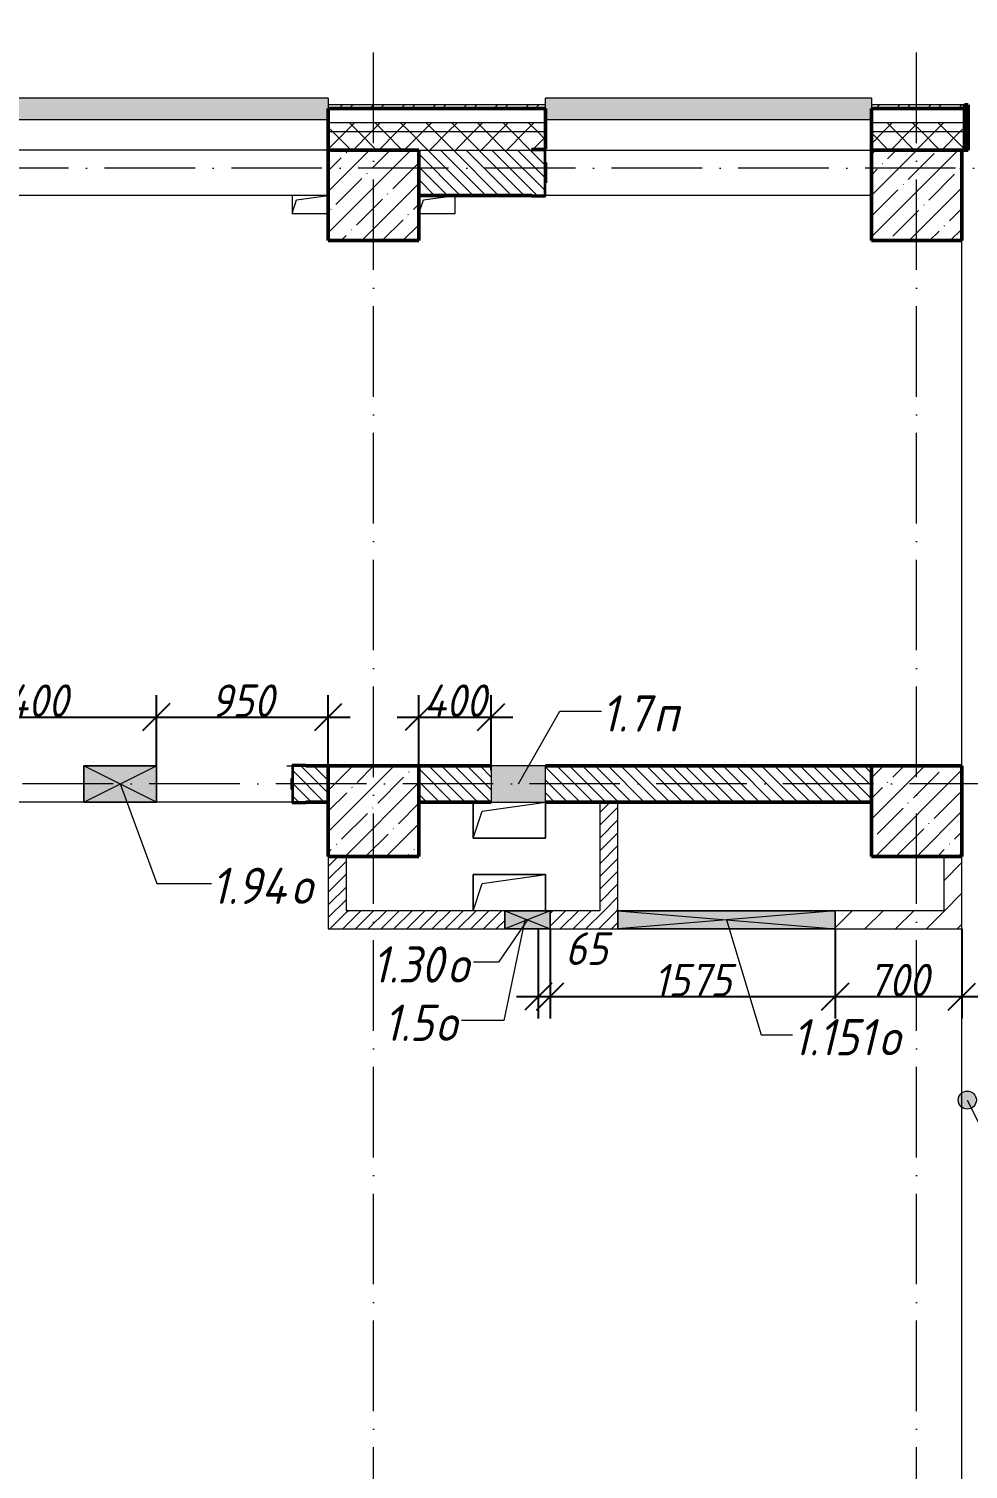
# Model space of a CAD drawing. Header units: millimetres. Extents: x -12989 to 629078, y -109036 to 555275.
# Drawn here: x 546159 to 551348, y 268089 to 276042 of the extents above; entities that cross this region are included whole.
import ezdxf

# ---------------------------------------------------------------- set-up
doc = ezdxf.new("R2010")
doc.units = ezdxf.units.MM
doc.linetypes.add('50_200_ШТРИХ_1Т_ш5_п1_п1_', pattern=[700, 500, -100, 0, -100])
for name, color, linetype, lineweight in [('A-____-____-DIMS', 7, 'Continuous', 9), ('A-DETL-GENF-OTLN', 7, 'Continuous', 9), ('A-FLOR-____-OTLN', 7, 'Continuous', 9), ('A-GENM-____-MCUT', 7, 'Continuous', 25), ('A-GENM-____-OTLN', 7, 'Continuous', 9), ('A-GENM-____-OTLN-1', 7, 'Continuous', 25), ('A-GLAZ-____-IDEN', 7, 'Continuous', 9), ('A-GLAZ-____-OTLN', 7, 'Continuous', 9), ('A-WALL-____-MCUT-2', 7, 'Continuous', 50), ('A-WALL-____-MCUT-3', 7, 'Continuous', 9), ('A-WALL-____-OTLN', 7, 'Continuous', 9), ('A-WALL-____-PATT-1', 7, 'Continuous', 9), ('A-WALL-FNSH-MCUT-1', 7, 'Continuous', 9), ('G-____-____-TEXT', 7, 'Continuous', 9), ('I-WALL-____-OTLN', 7, 'Continuous', 9), ('S-COLS-____-MCUT', 7, 'Continuous', 50), ('S-COLS-____-OTLN', 7, 'Continuous', 9), ('S-GRID-____-OTLN-1', 7, '50_200_ШТРИХ_1Т_ш5_п1_п1_', 9)]:
    doc.layers.add(name, color=color, linetype=linetype, lineweight=lineweight)
doc.layers.add('A-GLAZ-____-OTLN-1', color=7, linetype='Continuous', lineweight=9, true_color=0xc0c0c0)
doc.styles.add('ISOCPEUR_I_10', font='isocpeui.ttf', dxfattribs={"width": 0.9, "height": 180})
doc.styles.add('ISOCPEUR_I_9', font='isocpeui.ttf', dxfattribs={"width": 0.9, "height": 250})
doc.dimstyles.new('ISO-1_8_0_9К_СРЕДНИЙ_Кладочные_3', dxfattribs={"dimscale": 304.8, "dimtxt": 179.276612, "dimasz": 0.492126, "dimexe": 0.393701, "dimexo": 0, "dimgap": 0, "dimtad": 1, "dimdec": 3, "dimrnd": 0.001, "dimdsep": 46, "dimtxsty": 'ISOCPEUR_I_10', "dimblk1": 'OBLIQUE', "dimblk2": 'OBLIQUE', "dimsah": 1, "dimcen": 0.09, "dimdle": 0.393701, "dimazin": 0, "dimtfac": 1, "dimtdec": 4, "dimtix": 1, "dimtmove": 0, "dimatfit": 3, "dimfxl": 1, "dimtvp": 1, "dimtolj": 1, "dimtzin": 0, "dimarcsym": 2})
doc.dimstyles.new('ISO-1_8_0_9К_СРЕДНИЙ_Кладочные_4', dxfattribs={"dimscale": 304.8, "dimtxt": 179.276612, "dimasz": 0.492126, "dimexe": 0.393701, "dimexo": 0, "dimgap": 0, "dimtad": 1, "dimdec": 3, "dimrnd": 0.001, "dimdsep": 46, "dimtxsty": 'ISOCPEUR_I_10', "dimblk1": 'OBLIQUE', "dimblk2": 'OBLIQUE', "dimsah": 1, "dimcen": 0.09, "dimdle": 0.393701, "dimazin": 0, "dimtfac": 1, "dimtdec": 4, "dimtix": 1, "dimtmove": 1, "dimatfit": 3, "dimfxl": 1, "dimtvp": 1, "dimtolj": 1, "dimtzin": 0, "dimarcsym": 2})
pattern_1 = [(45, (513013.31, 265891.49), (-70.71068, 70.71068), []), (135, (513013.31, 265891.49), (-70.71068, -70.71068), [])]
pattern_2 = [(135, (513013.31, 265891.49), (-35.35534, -35.35534), [])]
pattern_3 = [(45, (513013.31, 265891.49), (-35.35534, 35.35534), [])]
pattern_4 = [(45, (513013.31, 265891.49), (-84.8528, 84.8528), [])]

# ---------------------------------------------------------------- blocks, each defined once
blk = doc.blocks.new('BSC_Колонна _Прямоугольная - 500х500-V75-АР1_План отверстий 1 этажа в осях 1-64_А-ГГ')
at = {"layer": 'S-COLS-____-OTLN'}
h = blk.add_hatch(dxfattribs=at)
h.set_pattern_fill('FP_107', color=256, style=0, pattern_type=2)
h.set_pattern_definition([(45, (-38050, -5831.04), (-114.04925, 114.04925), []), (45, (-37935.95, -5831.04), (-114.04925, 114.04925), [201.613, -40.323, 3.353, -36.97])])
h.paths.add_polyline_path([(-250, -250), (250, -250), (250, 250), (-250, 250)], flags=0)
at = {"layer": 'S-COLS-____-MCUT'}
for p, q in [((250, 250), (-250, 250)), ((-250, 250), (-250, -250)), ((250, -250), (250, 250)), ((-250, -250), (250, -250))]:
    blk.add_line(p, q, dxfattribs=at)
blk = doc.blocks.new('BSC_Колонна _Прямоугольная - 500х500-V104-АР1_План отверстий 1 этажа в осях 1-64_А-ГГ')
at = {"layer": 'S-COLS-____-OTLN'}
h = blk.add_hatch(dxfattribs=at)
h.set_pattern_fill('FP_136', color=256, style=0, pattern_type=2)
h.set_pattern_definition([(45, (-35050, -5831.04), (-114.04925, 114.04925), []), (45, (-34935.95, -5831.04), (-114.04925, 114.04925), [201.613, -40.323, 3.353, -36.97])])
h.paths.add_polyline_path([(-250, -250), (250, -250), (250, 250), (-250, 250)], flags=0)
at = {"layer": 'S-COLS-____-MCUT'}
for p, q in [((250, 250), (-250, 250)), ((-250, 250), (-250, -250)), ((250, -250), (250, 250)), ((-250, -250), (250, -250))]:
    blk.add_line(p, q, dxfattribs=at)
blk = doc.blocks.new('BSC_Колонна _Прямоугольная - 500х500-V105-АР1_План отверстий 1 этажа в осях 1-64_А-ГГ')
at = {"layer": 'S-COLS-____-OTLN'}
h = blk.add_hatch(dxfattribs=at)
h.set_pattern_fill('FP_137', color=256, style=0, pattern_type=2)
h.set_pattern_definition([(45, (-38050, -9231.04), (-114.04925, 114.04925), []), (45, (-37935.95, -9231.04), (-114.04925, 114.04925), [201.613, -40.323, 3.353, -36.97])])
h.paths.add_polyline_path([(-250, -250), (250, -250), (250, 250), (-250, 250), (-250, 103.4)], flags=0)
at = {"layer": 'S-COLS-____-MCUT'}
for p, q in [((250, 250), (-250, 250)), ((-250, 250), (-250, -250)), ((250, -250), (250, 250)), ((-250, -250), (250, -250))]:
    blk.add_line(p, q, dxfattribs=at)
blk = doc.blocks.new('Фахверк_СКБ_Уголок - 250_2700-27497298-АР1_План отверстий 1 этажа в осях 1-64_А-ГГ')
at = {"layer": 'A-GENM-____-MCUT'}
for p, q in [((200, 181), (125, 181)), ((125, 181), (125, 106)), ((131, 106), (131, 175)), ((131, 175), (200, 175)), ((200, 175), (200, 181)), ((125, 106), (131, 106)), ((131, -6), (125, -6)), ((125, -6), (125, -81)), ((131, -75), (131, -6)), ((200, -75), (131, -75)), ((200, -81), (200, -75)), ((125, -81), (200, -81))]:
    blk.add_line(p, q, dxfattribs=at)
blk = doc.blocks.new('Фахверк_СКБ_Уголок - 200_4010_1-27904659-АР1_План отверстий 1 этажа в осях 1-64_А-ГГ')
at = {"layer": 'A-GENM-____-MCUT'}
for p, q in [((125, 156), (50, 156)), ((50, 156), (50, 150)), ((50, 150), (119, 150)), ((119, 150), (119, 81)), ((119, 81), (125, 81)), ((125, 81), (125, 156)), ((125, 19), (119, 19)), ((119, 19), (119, -50)), ((125, -56), (125, 19)), ((119, -50), (50, -50)), ((50, -50), (50, -56)), ((50, -56), (125, -56))]:
    blk.add_line(p, q, dxfattribs=at)
blk = doc.blocks.new('AR_Отверстие Ниша - Лючок-32404260-АР1_План отверстий 1 этажа в осях 1-64_А-ГГ')
at = {"layer": 'A-GLAZ-____-OTLN'}
blk.add_hatch(color=256, dxfattribs=at).paths.add_polyline_path([(150, 100), (-150, 100), (-150, -100), (150, -100)], flags=0)
for p, q in [((150, 100), (-150, 100)), ((-150, 100), (-150, -100)), ((150, -100), (150, 100)), ((-150, -100), (150, -100))]:
    blk.add_line(p, q, dxfattribs=at)
blk = doc.blocks.new('AR_Отверстие прямоугольное _в плите_ - AR_Отверстие прямоугольное _в плите_-30459223-АР1_План отверстий 1 этажа в осях 1-64_А-ГГ')
at = {"layer": 'A-GENM-____-OTLN'}
for p, q in [((-200, 100), (-200, -100)), ((-150, 50), (200, 100)), ((200, -100), (200, 100)), ((-200, -100), (-150, 50)), ((-200, -100), (200, -100))]:
    blk.add_line(p, q, dxfattribs=at)
blk = doc.blocks.new('AR_Отверстие прямоугольное _в плите_ - AR_Отверстие прямоугольное _в плите_-V178-АР1_План отверстий 1 этажа в осях 1-64_А-ГГ')
at = {"layer": 'A-GENM-____-OTLN'}
for p, q in [((-100, 50), (-100, -50)), ((-100, -50), (-75, 25)), ((-75, 25), (100, 50)), ((-100, -50), (100, -50))]:
    blk.add_line(p, q, dxfattribs=at)
blk = doc.blocks.new('AR_Отверстие прямоугольное _в плите_ - AR_Отверстие прямоугольное _в плите_-V177-АР1_План отверстий 1 этажа в осях 1-64_А-ГГ')
at = {"layer": 'A-GENM-____-OTLN'}
for p, q in [((-100, -50), (-75, 25)), ((-75, 25), (100, 50)), ((100, -50), (100, 50)), ((-100, -50), (100, -50))]:
    blk.add_line(p, q, dxfattribs=at)
blk = doc.blocks.new('AR_Отверстие прямоугольное _в плите_ - AR_Отверстие прямоугольное _в плите_-V203-АР1_План отверстий 1 этажа в осях 1-64_А-ГГ')
at = {"layer": 'A-GENM-____-OTLN'}
for p, q in [((200, 100), (-200, 100)), ((-200, 100), (-200, -100)), ((-150, 50), (200, 100)), ((200, -100), (200, 100)), ((-200, -100), (-150, 50))]:
    blk.add_line(p, q, dxfattribs=at)
blk = doc.blocks.new('Отлив_СКБ - Отлив витража_120_НВФ-31885689-АР1_План отверстий 1 этажа в осях 1-64_А-ГГ')
at = {"layer": 'A-GLAZ-____-OTLN-1'}
for points in [[(1800, 2), (1800, 120), (0, 120), (0, 2), (1264.5, 2)], [(1264.5, 0), (1800, 0), (1800, 2), (0, 2), (0, 0)]]:
    blk.add_hatch(color=256, dxfattribs=at).paths.add_polyline_path(points, flags=0)
at = {"layer": 'A-GLAZ-____-OTLN'}
for p, q in [((0, 83), (0, 120)), ((1800, 120), (0, 120)), ((1800, 120), (1800, 83)), ((0, 2), (1800, 2)), ((1800, 0), (0, 0))]:
    blk.add_line(p, q, dxfattribs=at)
blk = doc.blocks.new('Стены 4 - Стены 4-31195499-АР1_План отверстий 1 этажа в осях 1-64_А-ГГ')
at = {"layer": 'A-WALL-____-MCUT-2'}
for p, q in [((-1798.5, 41030.2), (-1798.5, 41010.2)), ((-1548.5, 41030.2), (-1798.5, 41030.2)), ((-1798.5, 41010.2), (-1548.5, 41010.2)), ((-1548.5, 41010.2), (-1548.5, 41030.2))]:
    blk.add_line(p, q, dxfattribs=at)
blk = doc.blocks.new('AR_Отверстие прямоугольное _в стене__БезПР - AR_Отверстие прямоугольное _в стене__БезПР-36428102-АР1_План отверстий 1 этажа в осях 1-64_А-ГГ')
at = {"layer": 'A-GLAZ-____-OTLN'}
blk.add_hatch(color=256, dxfattribs=at).paths.add_polyline_path([(600, -50), (600, 50), (-600, 50), (-600, -50)], flags=0)
at = {"layer": 'A-DETL-GENF-OTLN'}
for p, q in [((-600, -50), (-600, 50)), ((-600, 50), (600, 50)), ((600, 50), (-600, -50)), ((-600, 50), (600, -50)), ((600, 50), (-600, 50)), ((-600, 50), (-600, -50)), ((600, 50), (600, -50)), ((600, -50), (600, 50)), ((600, -50), (-600, -50)), ((-600, -50), (600, -50))]:
    blk.add_line(p, q, dxfattribs=at)
at = {"layer": 'A-GLAZ-____-OTLN'}
blk.add_line((600, 50), (-600, 50), dxfattribs=at)
blk = doc.blocks.new('AR_Отверстие прямоугольное _в стене__БезПР - AR_Отверстие прямоугольное _в стене__БезПР-36428135-АР1_План отверстий 1 этажа в осях 1-64_А-ГГ')
at = {"layer": 'A-GLAZ-____-OTLN'}
blk.add_hatch(color=256, dxfattribs=at).paths.add_polyline_path([(125, -50), (125, 50), (-125, 50), (-125, -50)], flags=0)
at = {"layer": 'A-DETL-GENF-OTLN'}
for p, q in [((-125, -50), (-125, 50)), ((-125, 50), (125, 50)), ((125, 50), (-125, -50)), ((-125, 50), (125, -50)), ((125, 50), (-125, 50)), ((-125, 50), (-125, -50)), ((125, 50), (125, -50)), ((125, -50), (125, 50)), ((125, -50), (-125, -50)), ((-125, -50), (125, -50))]:
    blk.add_line(p, q, dxfattribs=at)
blk = doc.blocks.new('AR_Отверстие прямоугольное _в стене__БезПР - AR_Отверстие прямоугольное _в стене__БезПР-36428632-АР1_План отверстий 1 этажа в осях 1-64_А-ГГ')
at = {"layer": 'A-GLAZ-____-OTLN'}
blk.add_hatch(color=256, dxfattribs=at).paths.add_polyline_path([(-200, 100), (-200, -100), (200, -100), (200, 100)], flags=0)
at = {"layer": 'A-DETL-GENF-OTLN'}
for p, q in [((-200, -100), (-200, 100)), ((-200, 100), (200, 100)), ((200, 100), (-200, -100)), ((-200, 100), (200, -100)), ((200, 100), (-200, 100)), ((-200, 100), (-200, -100)), ((200, 100), (200, -100)), ((200, -100), (200, 100)), ((200, -100), (-200, -100)), ((-200, -100), (200, -100))]:
    blk.add_line(p, q, dxfattribs=at)
at = {"layer": 'A-GLAZ-____-OTLN'}
blk.add_line((200, 100), (-200, 100), dxfattribs=at)
blk = doc.blocks.new('_Oblique')
at = {"color": 0, "linetype": 'ByBlock', "lineweight": -2}
blk.add_line((-0.5, -0.5), (0.5, 0.5), dxfattribs=at)
blk = doc.blocks.new('*D5830')
at = {"layer": 'A-____-____-DIMS', "color": 0, "lineweight": -2, "transparency": 16777216}
for p, q in [((548313.3, 271972.5), (548313.3, 272362)), ((548713.3, 271946), (548713.3, 272362)), ((548193.3, 272242), (548833.3, 272242))]:
    blk.add_line(p, q, dxfattribs=at)
at = {"layer": 'Defpoints', "color": 0, "transparency": 16777216}
for p in [(548713.3, 272242), (548313.3, 271972.5), (548713.3, 271946)]:
    blk.add_point(p, dxfattribs=at)
at = {"layer": 'A-____-____-DIMS', "color": 0, "lineweight": -2, "transparency": 16777216, "xscale": 150, "yscale": 150, "zscale": 150, "rotation": 180}
blk.add_blockref('_Oblique', (548313.3, 272242), dxfattribs=at)
at = {"layer": 'A-____-____-DIMS', "color": 0, "lineweight": -2, "transparency": 16777216, "xscale": 150, "yscale": 150, "zscale": 150}
blk.add_blockref('_Oblique', (548713.3, 272242), dxfattribs=at)
at = {"layer": 'A-____-____-DIMS', "color": 0, "transparency": 16777216, "insert": (548513.3, 272332), "char_height": 180, "width": 426.127, "attachment_point": 5, "style": 'ISOCPEUR_I_10'}
blk.add_mtext('\\A1;400', dxfattribs=at)
blk = doc.blocks.new('*D5831')
at = {"layer": 'A-____-____-DIMS', "color": 0, "lineweight": -2, "transparency": 16777216}
for p, q in [((545463.3, 271907.1), (545463.3, 272362)), ((546863.3, 271972.5), (546863.3, 272362)), ((545343.3, 272242), (546983.3, 272242))]:
    blk.add_line(p, q, dxfattribs=at)
at = {"layer": 'Defpoints', "color": 0, "transparency": 16777216}
for p in [(546863.3, 272242), (546863.3, 271972.5), (545463.3, 271907.1)]:
    blk.add_point(p, dxfattribs=at)
at = {"layer": 'A-____-____-DIMS', "color": 0, "lineweight": -2, "transparency": 16777216, "xscale": 150, "yscale": 150, "zscale": 150, "rotation": 180}
blk.add_blockref('_Oblique', (545463.3, 272242), dxfattribs=at)
at = {"layer": 'A-____-____-DIMS', "color": 0, "lineweight": -2, "transparency": 16777216, "xscale": 150, "yscale": 150, "zscale": 150}
blk.add_blockref('_Oblique', (546863.3, 272242), dxfattribs=at)
at = {"layer": 'A-____-____-DIMS', "color": 0, "transparency": 16777216, "insert": (546163.3, 272332), "char_height": 180, "width": 521.281, "attachment_point": 5, "style": 'ISOCPEUR_I_10'}
blk.add_mtext('\\A1;1400', dxfattribs=at)
blk = doc.blocks.new('*D5832')
at = {"layer": 'A-____-____-DIMS', "color": 0, "lineweight": -2, "transparency": 16777216}
for p, q in [((546863.3, 271972.5), (546863.3, 272362)), ((547813.3, 271972.5), (547813.3, 272362)), ((546743.3, 272242), (547933.3, 272242))]:
    blk.add_line(p, q, dxfattribs=at)
at = {"layer": 'Defpoints', "color": 0, "transparency": 16777216}
for p in [(547813.3, 272242), (546863.3, 271972.5), (547813.3, 271972.5)]:
    blk.add_point(p, dxfattribs=at)
at = {"layer": 'A-____-____-DIMS', "color": 0, "lineweight": -2, "transparency": 16777216, "xscale": 150, "yscale": 150, "zscale": 150, "rotation": 180}
blk.add_blockref('_Oblique', (546863.3, 272242), dxfattribs=at)
at = {"layer": 'A-____-____-DIMS', "color": 0, "lineweight": -2, "transparency": 16777216, "xscale": 150, "yscale": 150, "zscale": 150}
blk.add_blockref('_Oblique', (547813.3, 272242), dxfattribs=at)
at = {"layer": 'A-____-____-DIMS', "color": 0, "transparency": 16777216, "insert": (547338.3, 272332), "char_height": 180, "width": 409.578, "attachment_point": 5, "style": 'ISOCPEUR_I_10'}
blk.add_mtext('\\A1;950', dxfattribs=at)
blk = doc.blocks.new('*D5856')
at = {"layer": 'A-____-____-DIMS', "color": 0, "lineweight": -2, "transparency": 16777216}
for p, q in [((548973.3, 271072.5), (548973.3, 270578.1)), ((549038.3, 271072.5), (549038.3, 270578.1)), ((548853.3, 270698.1), (549158.3, 270698.1))]:
    blk.add_line(p, q, dxfattribs=at)
at = {"layer": 'Defpoints', "color": 0, "transparency": 16777216}
for p in [(548973.3, 271072.5), (549038.3, 271072.5), (549038.3, 270698.1)]:
    blk.add_point(p, dxfattribs=at)
at = {"layer": 'A-____-____-DIMS', "color": 0, "lineweight": -2, "transparency": 16777216, "xscale": 150, "yscale": 150, "zscale": 150, "rotation": 180}
blk.add_blockref('_Oblique', (548973.3, 270698.1), dxfattribs=at)
at = {"layer": 'A-____-____-DIMS', "color": 0, "lineweight": -2, "transparency": 16777216, "xscale": 150, "yscale": 150, "zscale": 150}
blk.add_blockref('_Oblique', (549038.3, 270698.1), dxfattribs=at)
at = {"layer": 'A-____-____-DIMS', "color": 0, "transparency": 16777216, "insert": (549121.8, 271053.3), "char_height": 180, "width": 273.052, "attachment_point": 1, "line_spacing_factor": 1.149209, "style": 'ISOCPEUR_I_10'}
blk.add_mtext('\\A1;65', dxfattribs=at)
blk = doc.blocks.new('*D5857')
at = {"layer": 'A-____-____-DIMS', "color": 0, "lineweight": -2, "transparency": 16777216}
for p, q in [((549038.3, 271072.5), (549038.3, 270578.1)), ((550613.3, 271072.5), (550613.3, 270578.1)), ((548918.3, 270698.1), (550733.3, 270698.1))]:
    blk.add_line(p, q, dxfattribs=at)
at = {"layer": 'Defpoints', "color": 0, "transparency": 16777216}
for p in [(549038.3, 271072.5), (550613.3, 271072.5), (550613.3, 270698.1)]:
    blk.add_point(p, dxfattribs=at)
at = {"layer": 'A-____-____-DIMS', "color": 0, "lineweight": -2, "transparency": 16777216, "xscale": 150, "yscale": 150, "zscale": 150, "rotation": 180}
blk.add_blockref('_Oblique', (549038.3, 270698.1), dxfattribs=at)
at = {"layer": 'A-____-____-DIMS', "color": 0, "lineweight": -2, "transparency": 16777216, "xscale": 150, "yscale": 150, "zscale": 150}
blk.add_blockref('_Oblique', (550613.3, 270698.1), dxfattribs=at)
at = {"layer": 'A-____-____-DIMS', "color": 0, "transparency": 16777216, "insert": (549825.8, 270789.3), "char_height": 180, "width": 504.733, "attachment_point": 5, "style": 'ISOCPEUR_I_10'}
blk.add_mtext('\\A1;1575', dxfattribs=at)
blk = doc.blocks.new('*D5858')
at = {"layer": 'A-____-____-DIMS', "color": 0, "lineweight": -2, "transparency": 16777216}
for p, q in [((550613.3, 271072.5), (550613.3, 270578.1)), ((551313.3, 271072.5), (551313.3, 270578.1)), ((550493.3, 270698.1), (551433.3, 270698.1))]:
    blk.add_line(p, q, dxfattribs=at)
at = {"layer": 'Defpoints', "color": 0, "transparency": 16777216}
for p in [(550613.3, 271072.5), (551313.3, 271072.5), (551313.3, 270698.1)]:
    blk.add_point(p, dxfattribs=at)
at = {"layer": 'A-____-____-DIMS', "color": 0, "lineweight": -2, "transparency": 16777216, "xscale": 150, "yscale": 150, "zscale": 150, "rotation": 180}
blk.add_blockref('_Oblique', (550613.3, 270698.1), dxfattribs=at)
at = {"layer": 'A-____-____-DIMS', "color": 0, "lineweight": -2, "transparency": 16777216, "xscale": 150, "yscale": 150, "zscale": 150}
blk.add_blockref('_Oblique', (551313.3, 270698.1), dxfattribs=at)
at = {"layer": 'A-____-____-DIMS', "color": 0, "transparency": 16777216, "insert": (550963.3, 270789.3), "char_height": 180, "width": 409.578, "attachment_point": 5, "style": 'ISOCPEUR_I_10'}
blk.add_mtext('\\A1;700', dxfattribs=at)

msp = doc.modelspace()

# ---------------------------------------------------------------- hatches: boundary and pattern name
at = {"layer": 'A-WALL-____-PATT-1'}
h = msp.add_hatch(dxfattribs=at)
h.set_pattern_fill('FP_3', color=256, style=0, pattern_type=2)
h.set_pattern_definition([(45, (513013.31, 265891.49), (-85.5366, 85.5366), []), (45, (513070.34, 265891.49), (-85.5366, 85.5366), [])])
h.paths.add_polyline_path([(551328.3109, 275602.5335), (551328.3109, 275622.5335), (550813.3109, 275622.5335), (550813.3109, 275602.5335), (550998.843, 275602.5335)], flags=0)
h.paths.add_polyline_path([(549013.3109, 275602.5335), (549013.3109, 275622.5335), (547813.3109, 275622.5335), (547813.3109, 275602.5335), (548347.6466, 275602.5335)], flags=0)
h.paths.add_polyline_path([(546013.3109, 275602.5335), (546013.3109, 275622.5335), (544813.3109, 275622.5335), (544813.3109, 275602.5335)], flags=0)
h.paths.add_polyline_path([(543013.3109, 275602.5335), (543013.3109, 275622.5335), (541813.3109, 275622.5335), (541813.3109, 275602.5335)], flags=0)
h.paths.add_polyline_path([(540013.3109, 275602.5335), (540013.3109, 275622.5335), (536863.3109, 275622.5335), (536863.3109, 275602.5335), (537742.8608, 275602.5335)], flags=0)
h = msp.add_hatch(dxfattribs=at)
h.set_pattern_fill('FP_1', color=256, style=0, pattern_type=2)
h.set_pattern_definition(pattern_1)
h.paths.add_polyline_path([(550998.843, 275472.5335), (551328.3109, 275472.5335), (551328.3109, 275522.5335), (550813.3109, 275522.5335), (550813.3109, 275472.5335)], flags=0)
h.paths.add_polyline_path([(549013.3109, 275472.5335), (549013.3109, 275522.5335), (547813.3109, 275522.5335), (547813.3109, 275472.5335), (548347.6466, 275472.5335)], flags=0)
h.paths.add_polyline_path([(546013.3109, 275472.5335), (546013.3109, 275522.5335), (544813.3109, 275522.5335), (544813.3109, 275472.5335)], flags=0)
h.paths.add_polyline_path([(543013.3109, 275472.5335), (543013.3109, 275522.5335), (541813.3109, 275522.5335), (541813.3109, 275472.5335)], flags=0)
h.paths.add_polyline_path([(540013.3109, 275472.5335), (540013.3109, 275522.5335), (536840.3109, 275522.5335), (536840.3109, 275472.5335), (537742.8608, 275472.5335)], flags=0)
h = msp.add_hatch(dxfattribs=at)
h.set_pattern_fill('FP_1', color=256, style=0, pattern_type=2)
h.set_pattern_definition(pattern_1)
h.paths.add_polyline_path([(550998.843, 275372.5335), (551328.3109, 275372.5335), (551328.3109, 275472.5335), (550813.3109, 275472.5335), (550813.3109, 275372.5335)], flags=0)
h.paths.add_polyline_path([(547813.3109, 275372.5335), (548938.3109, 275372.5335), (548938.3109, 275378.5335), (549013.3109, 275378.5335), (549013.3109, 275472.5335), (547813.3109, 275472.5335)], flags=0)
h.paths.add_polyline_path([(545938.3109, 275372.5335), (545938.3109, 275378.5335), (546013.3109, 275378.5335), (546013.3109, 275472.5335), (544813.3109, 275472.5335), (544813.3109, 275378.5335), (544888.3109, 275378.5335), (544888.3109, 275372.5335)], flags=0)
h.paths.add_polyline_path([(542938.3109, 275372.5335), (542938.3109, 275378.5335), (543013.3109, 275378.5335), (543013.3109, 275472.5335), (541813.3109, 275472.5335), (541813.3109, 275372.5335), (542313.3109, 275372.5335)], flags=0)
h.paths.add_polyline_path([(539938.3109, 275372.5335), (539938.3109, 275378.5335), (540013.3109, 275378.5335), (540013.3109, 275472.5335), (536840.3109, 275472.5335), (536840.3109, 275372.5335), (539313.3109, 275372.5335)], flags=0)
h = msp.add_hatch(dxfattribs=at)
h.set_pattern_fill('FP_6', color=256, style=0, pattern_type=2)
h.set_pattern_definition(pattern_2)
h.paths.add_polyline_path([(548313.3109, 275122.5335), (549007.3109, 275122.5335), (549007.3109, 275191.5335), (549013.3109, 275191.5335), (549013.3109, 275303.5335), (549007.3109, 275303.5335), (549007.3109, 275372.5335), (548313.3109, 275372.5335)], flags=0)
h = msp.add_hatch(dxfattribs=at)
h.set_pattern_fill('FP_6', color=256, style=0, pattern_type=2)
h.set_pattern_definition(pattern_2)
h.paths.add_polyline_path([(547688.3109, 271772.5335), (547813.3109, 271772.5335), (547813.3109, 271972.5335), (547619.3109, 271972.5335), (547619.3109, 271903.5335), (547613.3109, 271903.5335), (547613.3109, 271841.5335), (547619.3109, 271841.5335), (547619.3109, 271772.5335)], flags=0)
h.paths.add_polyline_path([(545738.3109, 271772.5335), (545807.3109, 271772.5335), (545807.3109, 271841.5335), (545813.3109, 271841.5335), (545813.3109, 271903.5335), (545807.3109, 271903.5335), (545807.3109, 271972.5335), (545463.3109, 271972.5335), (545463.3109, 271772.5335)], flags=0)
h.paths.add_polyline_path([(544119.3109, 271772.5335), (544863.3109, 271772.5335), (544863.3109, 271972.5335), (544119.3109, 271972.5335), (544119.3109, 271903.5335), (544113.3109, 271903.5335), (544113.3109, 271841.5335), (544119.3109, 271841.5335), (544119.3109, 271785.9415)], flags=0)
h.paths.add_polyline_path([(543407.3109, 271772.5335), (543407.3109, 271841.5335), (543413.3109, 271841.5335), (543413.3109, 271903.5335), (543407.3109, 271903.5335), (543407.3109, 271972.5335), (543119.3109, 271972.5335), (543119.3109, 271903.5335), (543113.3109, 271903.5335), (543113.3109, 271841.5335), (543119.3109, 271841.5335), (543119.3109, 271772.5335), (543338.3109, 271772.5335)], flags=0)
h.paths.add_polyline_path([(542407.3109, 271772.5335), (542407.3109, 271841.5335), (542413.3109, 271841.5335), (542413.3109, 271903.5335), (542407.3109, 271903.5335), (542407.3109, 271972.5335), (542313.3109, 271972.5335), (542313.3109, 271772.5335), (542338.3109, 271772.5335)], flags=0)
h = msp.add_hatch(dxfattribs=at)
h.set_pattern_fill('FP_6', color=256, style=0, pattern_type=2)
h.set_pattern_definition(pattern_2)
h.paths.add_polyline_path([(549013.3109, 271772.5335), (550813.3109, 271772.5335), (550813.3109, 271972.5335), (549013.3109, 271972.5335)], flags=0)
h.paths.add_polyline_path([(548313.3109, 271772.5335), (548713.3109, 271772.5335), (548713.3109, 271972.5335), (548313.3109, 271972.5335)], flags=0)
h = msp.add_hatch(dxfattribs=at)
h.set_pattern_fill('FP_5', color=256, style=0, pattern_type=2)
h.set_pattern_definition(pattern_3)
h.paths.add_polyline_path([(549413.3109, 271172.5335), (549413.3109, 271772.5335), (549313.3109, 271772.5335), (549313.3109, 271172.5335)], flags=0)
h = msp.add_hatch(dxfattribs=at)
h.set_pattern_fill('FP_5', color=256, style=0, pattern_type=2)
h.set_pattern_definition(pattern_3)
h.paths.add_polyline_path([(547913.3109, 271072.5335), (547913.3109, 271472.5335), (547813.3109, 271472.5335), (547813.3109, 271072.5335)], flags=0)
h = msp.add_hatch(dxfattribs=at)
h.set_pattern_fill('FP_4', color=256, style=0, pattern_type=2)
h.set_pattern_definition(pattern_4)
h.paths.add_polyline_path([(551313.3109, 271072.5335), (551313.3109, 271472.5335), (551213.3109, 271472.5335), (551213.3109, 271072.5335)], flags=0)
h = msp.add_hatch(dxfattribs=at)
h.set_pattern_fill('FP_5', color=256, style=0, pattern_type=2)
h.set_pattern_definition(pattern_3)
h.paths.add_polyline_path([(549413.3109, 271072.5335), (549413.3109, 271172.5335), (549038.3109, 271172.5335), (549038.3109, 271072.5335)], flags=0)
h.paths.add_polyline_path([(548347.6466, 271072.5335), (548788.3109, 271072.5335), (548788.3109, 271172.5335), (547913.3109, 271172.5335), (547913.3109, 271072.5335)], flags=0)
h = msp.add_hatch(dxfattribs=at)
h.set_pattern_fill('FP_4', color=256, style=0, pattern_type=2)
h.set_pattern_definition(pattern_4)
h.paths.add_polyline_path([(551213.3109, 271072.5335), (551213.3109, 271172.5335), (550613.3109, 271172.5335), (550613.3109, 271072.5335)], flags=0)
at = {"layer": 'G-____-____-TEXT'}
h = msp.add_hatch(color=256, dxfattribs=at)
edge = h.paths.add_edge_path(flags=0)
edge.add_arc((551343.3054, 270126.8978), 50, 0, 360)
at = {"layer": 'S-COLS-____-OTLN'}
h = msp.add_hatch(dxfattribs=at)
h.set_pattern_fill('FP_27', color=256, style=0, pattern_type=2)
h.set_pattern_definition([(45, (513013.31, 265891.49), (-114.04925, 114.04925), []), (45, (513127.36, 265891.49), (-114.04925, 114.04925), [201.612, -40.322, 3.353, -36.97])])
h.paths.add_polyline_path([(547813.3109, 274872.5335), (548313.3109, 274872.5335), (548313.3109, 275372.5335), (547813.3109, 275372.5335)], flags=0)

# ---------------------------------------------------------------- linework, layer by layer
at = {"layer": 'A-FLOR-____-OTLN'}
for p, q in [((551313.3109, 271972.5335), (551313.3109, 274872.5335)), ((548613.3109, 271572.5335), (548613.3109, 271772.5335)), ((549013.3109, 271772.5335), (549013.3109, 271572.5335)), ((549013.3109, 271572.5335), (548613.3109, 271572.5335)), ((548613.3109, 271372.5335), (549013.3109, 271372.5335)), ((548613.3109, 271172.5335), (548613.3109, 271372.5335)), ((549013.3109, 271372.5335), (549013.3109, 271172.5335)), ((551313.3109, 264472.5335), (551313.3109, 271072.5335))]:
    msp.add_line(p, q, dxfattribs=at)
at = {"layer": 'A-GLAZ-____-IDEN'}
for p, q in [((548863.3109, 271872.5335), (549092.9584, 272274.1459)), ((549092.9584, 272274.1459), (549322.606, 272274.1459)), ((546663.3109, 271872.5335), (546866.0915, 271322.4022)), ((546866.0915, 271322.4022), (547167.5265, 271322.4022)), ((548913.3109, 271122.5335), (548753.6701, 270888.0201)), ((548898.3109, 271122.5335), (548783.6838, 270566.273)), ((550013.3109, 271122.5335), (550205.0117, 270486.5474)), ((548753.6701, 270888.0201), (548614.7263, 270888.0201)), ((548783.6838, 270566.273), (548549.4824, 270566.273)), ((550205.0117, 270486.5474), (550378.357, 270486.5474))]:
    msp.add_line(p, q, dxfattribs=at)
at = {"layer": 'A-WALL-____-MCUT-2'}
for p, q in [((549013.3109, 275602.5335), (547813.3109, 275602.5335)), ((547813.3109, 275602.5335), (547813.3109, 275372.5335)), ((549013.3109, 275378.5335), (549013.3109, 275602.5335)), ((551328.3109, 275602.5335), (550813.3109, 275602.5335)), ((550813.3109, 275602.5335), (550813.3109, 275372.5335)), ((551328.3109, 275372.5335), (551328.3109, 275602.5335)), ((547813.3109, 275372.5335), (548313.3109, 275372.5335)), ((548313.3109, 275372.5335), (548313.3109, 275122.5335)), ((551313.3109, 275372.5335), (551328.3109, 275372.5335)), ((549013.3109, 275191.5335), (549013.3109, 275303.5335)), ((548313.3109, 275122.5335), (548938.3109, 275122.5335)), ((547813.3109, 271972.5335), (547688.3109, 271972.5335)), ((548713.3109, 271972.5335), (548313.3109, 271972.5335)), ((550813.3109, 271972.5335), (549013.3109, 271972.5335)), ((547613.3109, 271903.5335), (547613.3109, 271841.5335)), ((547688.3109, 271772.5335), (547813.3109, 271772.5335)), ((548313.3109, 271772.5335), (548713.3109, 271772.5335)), ((549013.3109, 271772.5335), (550813.3109, 271772.5335))]:
    msp.add_line(p, q, dxfattribs=at)
at = {"layer": 'A-WALL-____-MCUT-3'}
for p, q in [((549013.3109, 275522.5335), (547813.3109, 275522.5335)), ((551328.3109, 275522.5335), (550813.3109, 275522.5335)), ((549013.3109, 275472.5335), (547813.3109, 275472.5335)), ((551328.3109, 275472.5335), (550813.3109, 275472.5335)), ((548313.3109, 275372.5335), (548938.3109, 275372.5335))]:
    msp.add_line(p, q, dxfattribs=at)
at = {"layer": 'A-WALL-____-OTLN'}
for p, q in [((547813.3109, 275372.5335), (546013.3109, 275372.5335)), ((549013.3109, 275372.5335), (550813.3109, 275372.5335)), ((547813.3109, 275122.5335), (546013.3109, 275122.5335)), ((550813.3109, 275122.5335), (549013.3109, 275122.5335))]:
    msp.add_line(p, q, dxfattribs=at)
at = {"layer": 'A-WALL-FNSH-MCUT-1'}
for p, q in [((549013.3109, 275622.5335), (547813.3109, 275622.5335)), ((547813.3109, 275622.5335), (547813.3109, 275602.5335)), ((549013.3109, 275602.5335), (549013.3109, 275622.5335)), ((549013.3109, 275602.5335), (549013.3109, 275602.5335)), ((551328.3109, 275622.5335), (550813.3109, 275622.5335)), ((550813.3109, 275622.5335), (550813.3109, 275602.5335)), ((551328.3109, 275602.5335), (551328.3109, 275622.5335)), ((549313.3109, 271772.5335), (549313.3109, 271172.5335)), ((549413.3109, 271172.5335), (549413.3109, 271772.5335)), ((547813.3109, 271472.5335), (547813.3109, 271072.5335)), ((547913.3109, 271172.5335), (547913.3109, 271472.5335)), ((551213.3109, 271472.5335), (551213.3109, 271172.5335)), ((551313.3109, 271072.5335), (551313.3109, 271472.5335)), ((548788.3109, 271172.5335), (547913.3109, 271172.5335)), ((549313.3109, 271172.5335), (549038.3109, 271172.5335)), ((551213.3109, 271172.5335), (550613.3109, 271172.5335)), ((547813.3109, 271072.5335), (548788.3109, 271072.5335)), ((549038.3109, 271072.5335), (549413.3109, 271072.5335)), ((550613.3109, 271072.5335), (551313.3109, 271072.5335))]:
    msp.add_line(p, q, dxfattribs=at)
at = {"layer": 'G-____-____-TEXT'}
msp.add_line((551343.3054, 270126.8978), (551850.3619, 269119.5144), dxfattribs=at)
msp.add_circle((551343.3054, 270126.8978), 50, dxfattribs=at)
at = {"layer": 'I-WALL-____-OTLN'}
for p, q in [((547583.3109, 271972.5335), (547613.3109, 271972.5335)), ((546463.3109, 271772.5335), (545813.3109, 271772.5335)), ((547613.3109, 271772.5335), (546863.3109, 271772.5335))]:
    msp.add_line(p, q, dxfattribs=at)
at = {"layer": 'S-COLS-____-MCUT'}
for p, q in [((548313.3109, 275372.5335), (547813.3109, 275372.5335)), ((547813.3109, 275372.5335), (547813.3109, 274872.5335)), ((548313.3109, 274872.5335), (548313.3109, 275372.5335)), ((547813.3109, 274872.5335), (548313.3109, 274872.5335))]:
    msp.add_line(p, q, dxfattribs=at)
at = {"layer": 'S-GRID-____-OTLN-1'}
for p, q in [((548063.3109, 261408.8852), (548063.3109, 276042.0309)), ((551063.3109, 261408.8852), (551063.3109, 276042.0309)), ((617087.7175, 275272.5335), (508556.9485, 275272.5335)), ((603332.0982, 271872.5335), (508344.5407, 271872.5335))]:
    msp.add_line(p, q, dxfattribs=at)

# ---------------------------------------------------------------- block references
at = {"layer": 'A-GENM-____-OTLN'}
for name, p in [('AR_Отверстие прямоугольное _в плите_ - AR_Отверстие прямоугольное _в плите_-V178-АР1_План отверстий 1 этажа в осях 1-64_А-ГГ', (547713.3109, 275072.5335)), ('AR_Отверстие прямоугольное _в плите_ - AR_Отверстие прямоугольное _в плите_-V177-АР1_План отверстий 1 этажа в осях 1-64_А-ГГ', (548413.3109, 275072.5335)), ('AR_Отверстие прямоугольное _в плите_ - AR_Отверстие прямоугольное _в плите_-30459223-АР1_План отверстий 1 этажа в осях 1-64_А-ГГ', (548813.3109, 271672.5335)), ('AR_Отверстие прямоугольное _в плите_ - AR_Отверстие прямоугольное _в плите_-V203-АР1_План отверстий 1 этажа в осях 1-64_А-ГГ', (548813.3109, 271272.5335))]:
    msp.add_blockref(name, p, dxfattribs=at)
at = {"layer": 'A-GENM-____-OTLN-1', "rotation": 180}
for name, p in [('Фахверк_СКБ_Уголок - 250_2700-27497298-АР1_План отверстий 1 этажа в осях 1-64_А-ГГ', (549138.3109, 275297.5335)), ('Фахверк_СКБ_Уголок - 200_4010_1-27904659-АР1_План отверстий 1 этажа в осях 1-64_А-ГГ', (547738.3109, 271922.5335))]:
    msp.add_blockref(name, p, dxfattribs=at)
at = {"layer": 'A-GLAZ-____-OTLN'}
for name, p in [('Отлив_СКБ - Отлив витража_120_НВФ-31885689-АР1_План отверстий 1 этажа в осях 1-64_А-ГГ', (546013.3109, 275539.5335)), ('Отлив_СКБ - Отлив витража_120_НВФ-31885689-АР1_План отверстий 1 этажа в осях 1-64_А-ГГ', (549013.3109, 275539.5335)), ('AR_Отверстие прямоугольное _в стене__БезПР - AR_Отверстие прямоугольное _в стене__БезПР-36428135-АР1_План отверстий 1 этажа в осях 1-64_А-ГГ', (548913.3109, 271122.5335)), ('AR_Отверстие прямоугольное _в стене__БезПР - AR_Отверстие прямоугольное _в стене__БезПР-36428102-АР1_План отверстий 1 этажа в осях 1-64_А-ГГ', (550013.3109, 271122.5335))]:
    msp.add_blockref(name, p, dxfattribs=at)
at = {"layer": 'A-GLAZ-____-OTLN', "rotation": 180}
for name, p in [('AR_Отверстие прямоугольное _в стене__БезПР - AR_Отверстие прямоугольное _в стене__БезПР-36428632-АР1_План отверстий 1 этажа в осях 1-64_А-ГГ', (546663.3109, 271872.5335)), ('AR_Отверстие Ниша - Лючок-32404260-АР1_План отверстий 1 этажа в осях 1-64_А-ГГ', (548863.3109, 271872.5335))]:
    msp.add_blockref(name, p, dxfattribs=at)
at = {"layer": 'A-WALL-____-OTLN', "rotation": 89.9999999999999}
msp.add_blockref('Стены 4 - Стены 4-31195499-АР1_План отверстий 1 этажа в осях 1-64_А-ГГ', (592358.5529, 277171.0453), dxfattribs=at)
at = {"layer": 'S-COLS-____-OTLN'}
for name, p in [('BSC_Колонна _Прямоугольная - 500х500-V105-АР1_План отверстий 1 этажа в осях 1-64_А-ГГ', (551063.3109, 275122.5335)), ('BSC_Колонна _Прямоугольная - 500х500-V104-АР1_План отверстий 1 этажа в осях 1-64_А-ГГ', (548063.3109, 271722.5335)), ('BSC_Колонна _Прямоугольная - 500х500-V75-АР1_План отверстий 1 этажа в осях 1-64_А-ГГ', (551063.3109, 271722.5335))]:
    msp.add_blockref(name, p, dxfattribs=at)

# ---------------------------------------------------------------- texts
at = {"layer": 'A-GLAZ-____-IDEN', "char_height": 200, "attachment_point": 1, "style": 'ISOCPEUR_I_9'}
for s, insert, width in [('1.7', (549322.606, 272361.7605), 346.329), ('\\fISOCPEUR|b0|i1|c204|p34|;\\W.9;п', (549608.356, 272361.7605), 158.734125), ('1.94', (547167.5265, 271410.0168), 533.923875), ('\\fISOCPEUR|b0|i1|c204|p34|;\\W.9;о', (547608.0578, 271410.0168), 158.734125), ('1.30', (548055.2747, 270975.6347), 505.063125), ('\\fISOCPEUR|b0|i1|c204|p34|;\\W.9;о', (548471.9934, 270975.6347), 158.734125), ('1.5', (548120.5247, 270653.8875), 346.329), ('\\fISOCPEUR|b0|i1|c204|p34|;\\W.9;о', (548406.2747, 270653.8875), 158.734125), ('1.151', (550378.357, 270574.162), 577.215), ('\\fISOCPEUR|b0|i1|c204|p34|;\\W.9;о', (550854.607, 270574.162), 158.734125)]:
    msp.add_mtext(s, dxfattribs=dict(at, insert=insert, width=width))

# ---------------------------------------------------------------- dimensions: what is measured, and where the dimension line sits
at = {"layer": 'A-____-____-DIMS'}
for base, p1, p2, override, picture, middle in [((546863.3109, 272241.9683), (545463.3109, 271907.0958), (546863.3109, 271972.5335), {"dimpost": '<>', "dimfxl": 1401.528484}, '*D5831', (546163.3109, 272331.9683)), ((547813.3109, 272241.9683), (546863.3109, 271972.5335), (547813.3109, 271972.5335), {"dimpost": '<>', "dimfxl": 950}, '*D5832', (547338.3109, 272331.9683)), ((548713.3109, 272241.9683), (548313.3109, 271972.5335), (548713.3109, 271946.0455), {"dimpost": '<>', "dimfxl": 400.876061}, '*D5830', (548513.3109, 272331.9683)), ((550613.3109, 270698.1158), (549038.3109, 271072.5335), (550613.3109, 271072.5335), {"dimpost": '<>', "dimfxl": 1575}, '*D5857', (549825.8109, 270789.2749)), ((551313.3109, 270698.1158), (550613.3109, 271072.5335), (551313.3109, 271072.5335), {"dimpost": '<>', "dimfxl": 700}, '*D5858', (550963.3109, 270789.2749))]:
    dim = msp.add_linear_dim(base=base, p1=p1, p2=p2, dimstyle='ISO-1_8_0_9К_СРЕДНИЙ_Кладочные_3', override=override, dxfattribs=at)
    dim.commit()
    dim.dimension.update_dxf_attribs({"geometry": picture, "text_midpoint": middle})
dim = msp.add_linear_dim(base=(549038.3109, 270698.1158), p1=(548973.3109, 271072.5335), p2=(549038.3109, 271072.5335), dimstyle='ISO-1_8_0_9К_СРЕДНИЙ_Кладочные_4', override={"dimpost": '<>', "dimfxl": 65}, dxfattribs=at)
dim.commit()
dim.dimension.update_dxf_attribs({"geometry": '*D5856', "text_midpoint": (549258.3142, 270813.2778), "dimtype": 160})

doc.saveas('drawing.dxf')
